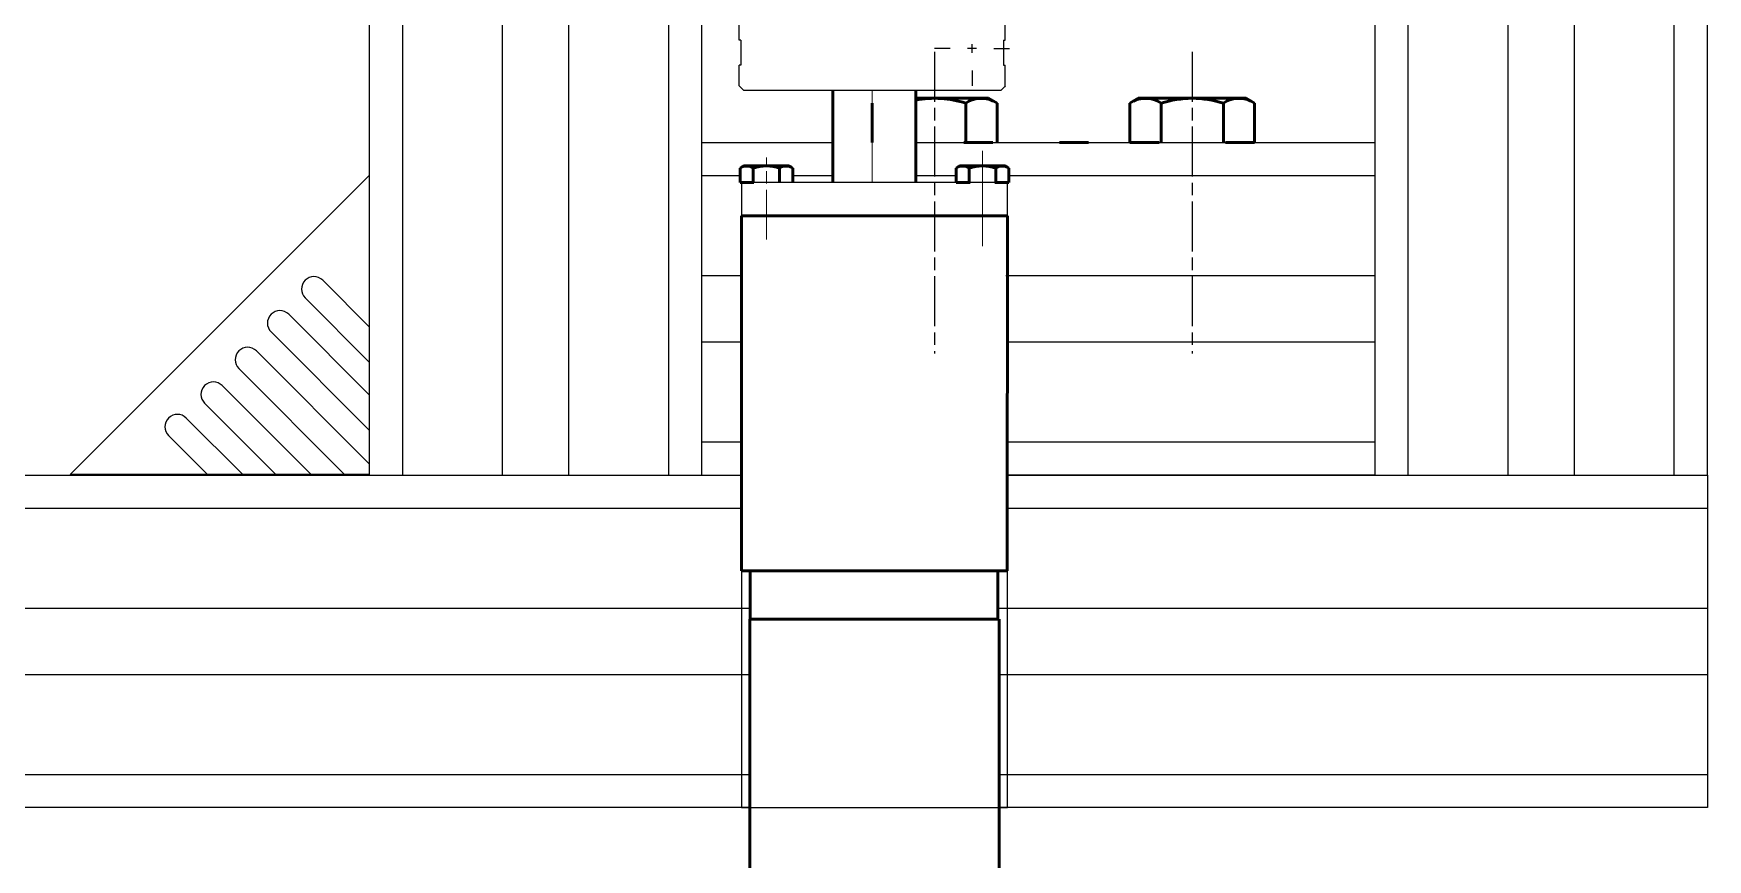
# Model space of a CAD drawing. Header units: millimetres. Extents: x 1269 to 5832, y 527 to 3540.
# Drawn here: x 2103.1 to 2304.5, y 747.7 to 847 of the extents above; entities that cross this region are included whole.
import ezdxf

# ---------------------------------------------------------------- set-up
doc = ezdxf.new("R2010")
doc.units = ezdxf.units.MM
for name, pattern in [('AM_ISO08W050', [18, 12, -1.5, 3, -1.5]), ('AM_ISO08W050x2', [9, 6, -0.75, 1.5, -0.75]), ('CENTER', [50.8, 31.75, -6.35, 6.35, -6.35]), ('phl_thick', [0])]:
    doc.linetypes.add(name, pattern=pattern)
for name, color, linetype, lineweight in [('AM_0N', 7, 'Continuous', 50), ('AM_5', 7, 'Continuous', 50), ('AM_7', 7, 'AM_ISO08W050', 50), ('AM_7N', 4, 'AM_ISO08W050', 25)]:
    doc.layers.add(name, color=color, linetype=linetype, lineweight=lineweight)
doc.layers.add('DEFAULT_1', color=7, linetype='CENTER')
doc.layers.add('projection', color=7, linetype='Continuous')

msp = doc.modelspace()

# ---------------------------------------------------------------- linework, layer by layer
at = {"color": 0, "linetype": 'Continuous'}
for p, q in [((2188.031, 846.177), (2188.031, 849.677)), ((2220.023, 846.177), (2220.023, 849.677)), ((2188.231, 846.177), (2188.031, 846.177)), ((2188.231, 846.177), (2188.231, 843.177)), ((2219.823, 846.177), (2219.823, 843.177)), ((2219.823, 846.177), (2220.023, 846.177)), ((2216.556, 845.177), (2215.506, 845.177)), ((2216.031, 844.652), (2216.031, 845.702)), ((2188.031, 840.677), (2188.031, 843.177)), ((2188.231, 843.177), (2188.031, 843.177)), ((2219.823, 843.177), (2220.023, 843.177)), ((2220.023, 840.677), (2220.023, 843.177)), ((2188.531, 840.177), (2188.031, 840.677)), ((2188.531, 840.177), (2219.523, 840.177))]:
    msp.add_line(p, q, dxfattribs=at)
for p, q in [((2107.531, 793.961), (2143.531, 829.961)), ((2183.531, 829.894), (2188.114, 829.894)), ((2220.29, 829.057, 1.346), (2188.29, 829.057, 1.346)), ((2188.29, 829.057, 1.346), (2188.29, 753.894, 1.346)), ((2194.466, 829.894), (2199.273, 829.894)), ((2209.261, 829.894), (2214.114, 829.894)), ((2220.29, 753.89, 1.346), (2220.29, 829.057, 1.346)), ((2220.466, 829.894), (2264.531, 829.894)), ((2220.29, 825.057, 1.346), (2188.29, 825.057, 1.346)), ((2137.906, 817.309), (2143.531, 811.684)), ((2143.531, 807.442), (2135.785, 815.188)), ((2133.811, 813.219), (2143.531, 803.499)), ((2143.531, 799.256), (2131.69, 811.097)), ((2129.924, 808.81), (2143.531, 795.204)), ((2140.531, 793.961), (2127.803, 806.689)), ((2125.812, 804.642), (2136.493, 793.961)), ((2132.251, 793.961), (2123.691, 802.521)), ((2121.484, 800.749), (2128.273, 793.961)), ((2124.03, 793.961), (2119.363, 798.628)), ((2143.531, 793.961), (2107.531, 793.961)), ((2264.531, 793.894), (2220.21, 793.894)), ((2304.531, 793.894), (2304.531, 753.894)), ((2093.981, 789.894), (2188.29, 789.894)), ((2220.23, 789.894), (2304.531, 789.894)), ((2189.283, 753.894), (2039.482, 753.894)), ((2188.29, 753.894, 1.346), (2220.29, 753.89, 1.346)), ((2304.531, 753.894), (2219.287, 753.894))]:
    msp.add_line(p, q)
for centre in [(2136.845, 816.248), (2132.751, 812.158), (2128.864, 807.75), (2124.752, 803.582), (2120.424, 799.689)]:
    msp.add_arc(centre, 1.5, 45, 225)
at = {"color": 0, "linetype": 'Continuous', "start_tangent": (-0.7072795, -0.706934), "end_tangent": (-0.7072908, -0.7069227)}
msp.add_spline([(2220.023, 840.677), (2219.856, 840.51), (2219.689, 840.344), (2219.523, 840.177)], degree=3, dxfattribs=at)
at = {"layer": 'AM_0N'}
for p, q in [((2204.024, 838.612), (2204.024, 833.894)), ((2209.261, 839.194), (2218.031, 839.194)), ((2215.286, 838.612), (2215.286, 833.894)), ((2219.039, 838.612), (2218.031, 839.194)), ((2219.039, 838.612), (2219.039, 833.894)), ((2235.024, 838.612), (2236.031, 839.194)), ((2235.024, 838.612), (2235.024, 833.894)), ((2236.031, 839.194), (2249.031, 839.194)), ((2238.776, 838.612), (2238.776, 833.894)), ((2246.286, 838.612), (2246.286, 833.894)), ((2250.039, 838.612), (2249.031, 839.194)), ((2250.039, 838.612), (2250.039, 833.894)), ((2218.54, 833.894), (2215.032, 833.894)), ((2230.047, 833.894), (2226.54, 833.894)), ((2238.531, 833.894), (2235.024, 833.894)), ((2250.039, 833.894), (2246.531, 833.894)), ((2188.114, 830.811, 1.346), (2188.54, 831.057, 1.346)), ((2188.114, 830.811, 1.346), (2188.114, 829.057, 1.346)), ((2188.54, 831.057, 1.346), (2194.04, 831.057, 1.346)), ((2189.701, 830.811, 1.346), (2189.701, 829.057, 1.346)), ((2192.878, 830.811, 1.346), (2192.878, 829.057, 1.346)), ((2194.466, 830.811, 1.346), (2194.04, 831.057, 1.346)), ((2194.466, 830.811, 1.346), (2194.466, 829.057, 1.346)), ((2214.114, 830.811, 1.346), (2214.54, 831.057, 1.346)), ((2214.114, 830.811, 1.346), (2214.114, 829.057, 1.346)), ((2214.54, 831.057, 1.346), (2220.04, 831.057, 1.346)), ((2215.701, 830.811, 1.346), (2215.701, 829.057, 1.346)), ((2218.878, 830.811, 1.346), (2218.878, 829.057, 1.346)), ((2220.466, 830.811, 1.346), (2220.04, 831.057, 1.346)), ((2220.466, 830.811, 1.346), (2220.466, 829.057, 1.346)), ((2189.79, 829.057, 1.346), (2188.114, 829.057, 1.346)), ((2215.79, 829.057, 1.346), (2214.114, 829.057, 1.346)), ((2220.466, 829.057, 1.346), (2218.79, 829.057, 1.346))]:
    msp.add_line(p, q, dxfattribs=at)
for centre, radius, start, end in [((2211.531, 826.785), 12.409, 72.38753, 100.53832), ((2217.162, 835.877), 3.317, 64.44687, 124.44687), ((2236.9, 835.877), 3.317, 55.55313, 115.55313), ((2242.531, 826.785), 12.409, 72.38753, 107.61247), ((2248.162, 835.877), 3.317, 64.44687, 124.44687), ((2188.907, 829.653, 1.346), 1.403, 55.55313, 115.55313), ((2191.29, 825.807, 1.346), 5.25, 72.38753, 107.61247), ((2193.672, 829.653, 1.346), 1.403, 64.44687, 124.44687), ((2214.907, 829.653, 1.346), 1.403, 55.55313, 115.55313), ((2217.29, 825.807, 1.346), 5.25, 72.38753, 107.61247), ((2219.672, 829.653, 1.346), 1.403, 64.44687, 124.44687)]:
    msp.add_arc(centre, radius, start, end, dxfattribs=at)
at = {"layer": 'AM_5', "color": 0}
for p, q in [((2199.273, 829.057, 1.346), (2199.273, 840.181, 1.346)), ((2209.261, 840.168, 1.346), (2209.261, 829.057, 1.346))]:
    msp.add_line(p, q, dxfattribs=at)
at = {"layer": 'AM_5'}
for p, q in [((2188.29, 782.353, 1.346), (2188.29, 825.057, 1.346)), ((2188.29, 825.057, 1.346), (2220.29, 825.057, 1.346)), ((2220.29, 825.057, 1.346), (2220.27, 782.353, 1.346)), ((2220.27, 782.353, 1.346), (2188.29, 782.353, 1.346)), ((2219.122, 782.353, 1.346), (2189.338, 782.353, 1.346)), ((2189.338, 782.353, 1.346), (2189.338, 776.547, 1.346)), ((2219.138, 776.547, 1.346), (2219.138, 782.353, 1.346)), ((2189.283, 717.183, 1.346), (2189.283, 776.559, 1.346)), ((2189.283, 776.559, 1.346), (2189.338, 776.547, 1.346)), ((2189.338, 776.547, 1.346), (2219.138, 776.547, 1.346)), ((2219.138, 776.547, 1.346), (2219.287, 776.547, 1.346)), ((2219.287, 776.547, 1.346), (2219.287, 717.183, 1.346))]:
    msp.add_line(p, q, dxfattribs=at)
at = {"layer": 'AM_7', "color": 0, "linetype": 'AM_ISO08W050x2', "lineweight": 15}
msp.add_line((2191.29, 822.197, 1.346), (2191.29, 832.074, 1.346), dxfattribs=at)
at = {"layer": 'AM_7', "color": 0, "lineweight": 15}
msp.add_line((2217.29, 821.41, 1.346), (2217.29, 832.861, 1.346), dxfattribs=at)
at = {"layer": 'AM_7N', "linetype": 'AM_ISO08W050x2'}
for p, q in [((2211.531, 844.788), (2211.531, 808.488)), ((2242.531, 844.788), (2242.531, 808.488))]:
    msp.add_line(p, q, dxfattribs=at)
at = {"layer": 'DEFAULT_1', "color": 0, "linetype": 'CENTER'}
for p, q in [((2213.406, 845.177), (2211.531, 845.177)), ((2218.656, 845.177), (2220.531, 845.177)), ((2216.031, 842.552), (2216.031, 840.677))]:
    msp.add_line(p, q, dxfattribs=at)
at = {"layer": 'DEFAULT_1', "color": 7, "linetype": 'CENTER', "lineweight": 9}
msp.add_line((2204.031, 840.177), (2204.031, 829.172), dxfattribs=at)
at = {"layer": 'projection', "color": 7, "linetype": 'phl_thick'}
for p, q in [((2264.531, 793.894), (2264.531, 1003.847)), ((2268.531, 793.894), (2268.531, 1003.847)), ((2280.531, 793.894), (2280.531, 1003.847)), ((2288.531, 793.894), (2288.531, 1003.847)), ((2300.531, 793.894), (2300.531, 1003.847)), ((2304.531, 793.894), (2304.531, 1003.847)), ((2143.531, 793.961), (2143.531, 903.894)), ((2147.531, 793.961), (2147.531, 903.894)), ((2159.531, 793.961), (2159.531, 903.894)), ((2167.531, 793.961), (2167.531, 903.894)), ((2179.531, 793.961), (2179.531, 903.894)), ((2183.531, 793.961), (2183.531, 903.894)), ((2183.531, 833.894), (2199.266, 833.894)), ((2209.273, 833.894), (2264.531, 833.894)), ((2183.531, 817.894), (2188.29, 817.894)), ((2220.084, 817.894), (2264.531, 817.894)), ((2183.531, 809.894), (2188.29, 809.894)), ((2220.126, 809.894), (2264.531, 809.894)), ((2183.531, 797.894), (2188.29, 797.894)), ((2220.189, 797.894), (2264.531, 797.894)), ((2039.482, 793.894), (2188.29, 793.894)), ((2220.21, 793.894), (2304.531, 793.894)), ((2093.981, 777.894), (2189.338, 777.894)), ((2219.138, 777.894), (2304.531, 777.894)), ((2093.981, 769.894), (2189.283, 769.894)), ((2219.287, 769.894), (2304.531, 769.894)), ((2094.006, 757.894), (2189.283, 757.894)), ((2219.287, 757.894), (2304.531, 757.894))]:
    msp.add_line(p, q, dxfattribs=at)

doc.saveas('drawing.dxf')
